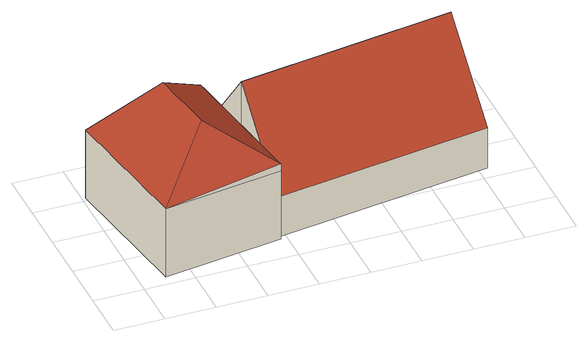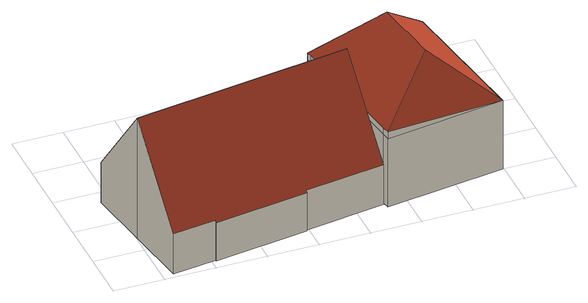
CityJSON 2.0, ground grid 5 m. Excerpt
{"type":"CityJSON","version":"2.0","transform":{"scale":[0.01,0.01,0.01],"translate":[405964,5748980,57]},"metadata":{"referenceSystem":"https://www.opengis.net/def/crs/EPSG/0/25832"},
"CityObjects":{
"building1":{"type":"Building","attributes":{"name":"Schulze Raring","Gemeindeschluessel":"05515000","Geometrietyp2DReferenz":"3000","function":"31001_1000","roofType":"5000","measuredHeight":12.91},"address":[{"country":"Germany","locality":"Münster","thoroughfareNumber":"185","thoroughfareName":"Raringheide"}],"geometry":[{"type":"Solid","lod":"2","boundaries":[[[[0,1,2,3]],[[4,5,1,0]],[[6,7,5,4]],[[8,9,7,6]],[[10,11,9,8]],[[3,2,11,10]],[[12,6,13]],[[14,4,15]],[[14,13,6,4]],[[16,17,12,13,14,15]],[[12,17,10,8]],[[17,16,3,10]],[[16,15,0,3]],[[15,4,0]],[[12,8,6]],[[1,5,7,9,11,2]]]],"semantics":{"surfaces":[{"type":"WallSurface"},{"type":"RoofSurface"},{"type":"GroundSurface"}],"values":[[0,0,0,0,0,0,1,1,1,1,0,0,0,0,0,2]]}}]},
"building2":{"type":"Building","attributes":{"Gemeindeschluessel":"05515000","Geometrietyp2DReferenz":"3000","function":"31001_2700","roofType":"3100","measuredHeight":13.24},"geometry":[{"type":"Solid","lod":"2","boundaries":[[[[18,19,20,21]],[[22,23,19,18]],[[24,25,23,22]],[[26,27,25,24]],[[28,29,27,26]],[[30,31,29,28]],[[32,33,31,30]],[[34,35,33,32]],[[36,37,35,34]],[[21,20,37,36]],[[30,28,26,32]],[[24,22,18,21,36,34,32,26]],[[19,23,25,27,29,31,33,35,37,20]]]],"semantics":{"surfaces":[{"type":"WallSurface"},{"type":"RoofSurface"},{"type":"GroundSurface"}],"values":[[0,0,0,0,0,0,0,0,0,0,1,1,2]]}}]}
},
"vertices":[
[1428,264,781],[1428,264,30],[1420,321,30],[1420,321,781],[240,84,781],[240,84,30],[24,1513,781],[24,1513,30],[1213,1692,781],[1213,1692,30],[1224,1617,781],[1224,1617,30],[1213,1692,856],[664,1234,1322],[768,543,1322],[1428,264,856],[1420,321,856],[1224,1617,856],
[2958,1892,431],[2958,1892,10],[2023,1751,10],[2023,1751,431],[2960,1878,451],[2960,1878,10],[3393,1943,451],[3393,1943,10],[3491,1295,1335],[3491,1295,10],[3589,648,451],[3589,648,10],[1420,321,451],[1420,321,10],[1322,968,1335],[1322,968,10],[1224,1617,449],[1224,1617,10],[2025,1738,449],[2025,1738,10]
]}
